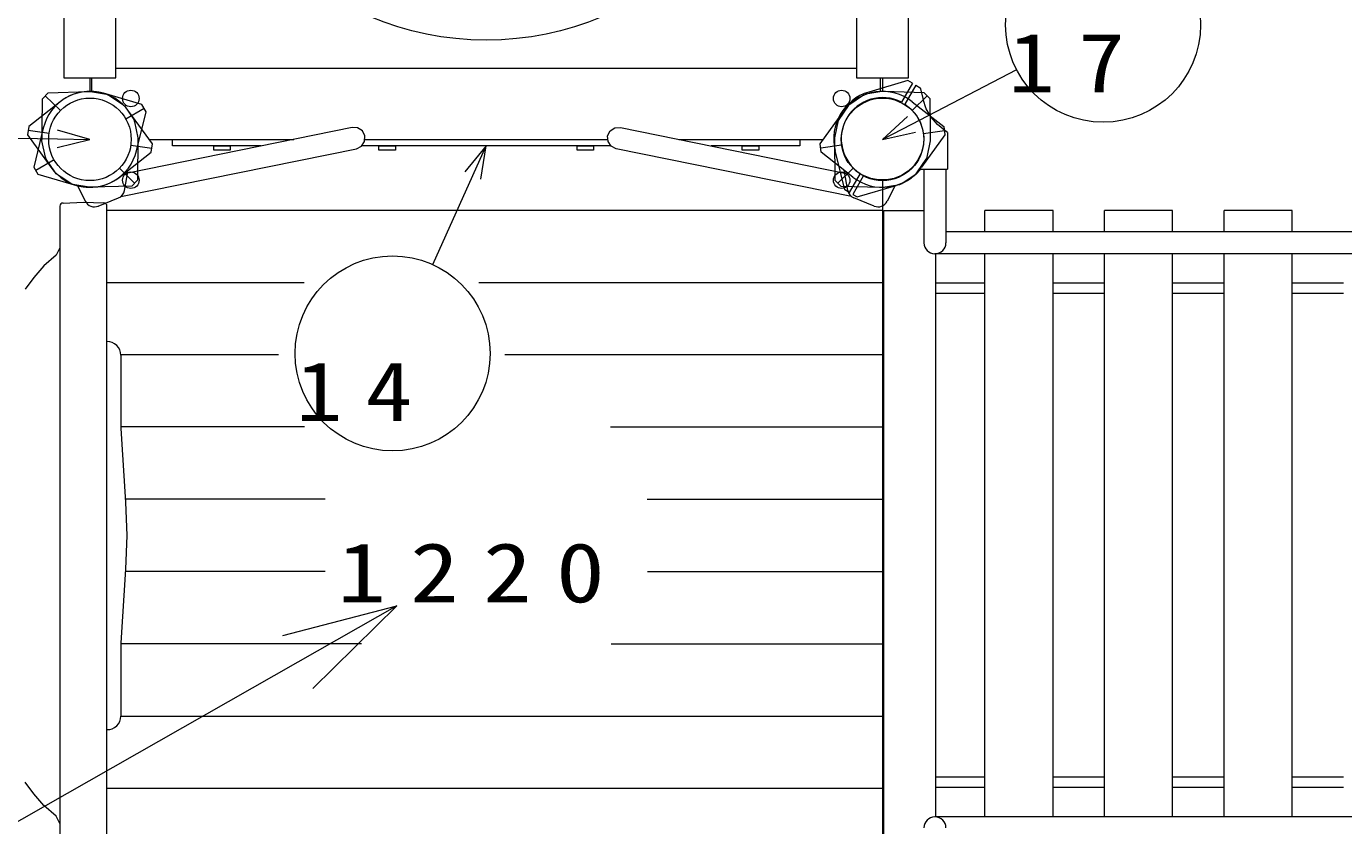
# Model space of a CAD drawing. Units: millimetres on the paper. Extents: x 0 to 420, y -594 to 297.
# Drawn here: x 119.25 to 153.03, y 190.67 to 211.16 of the extents above; entities that cross this region are included whole.
import ezdxf

# ---------------------------------------------------------------- set-up
doc = ezdxf.new("R2010")
doc.units = ezdxf.units.MM
for name, color, linetype, lineweight in [('2D', 7, 'Continuous', 13), ('2D_DIMENSION', 7, 'Continuous', 13), ('AM_5', 7, 'Continuous', 13), ('TEXT', 7, 'Continuous', 13)]:
    doc.layers.add(name, color=color, linetype=linetype, lineweight=lineweight)
doc.styles.add('ＭＳ ゴシック', font='')
doc.styles.get('ＭＳ ゴシック').set_extended_font_data('MS Gothic')

msp = doc.modelspace()

# ---------------------------------------------------------------- linework, layer by layer
at = {"layer": '2D'}
for p, q in [((120.217, 227.005), (120.217, 209.839)), ((121.551, 209.839), (121.551, 227.005)), ((140.537, 227.005), (140.537, 209.839)), ((141.871, 209.839), (141.871, 227.005)), ((140.537, 210.075), (121.551, 210.075)), ((120.217, 209.839), (121.551, 209.839)), ((120.884, 209.839), (120.883, 209.485)), ((120.936, 209.486), (120.936, 209.839)), ((140.537, 209.839), (141.871, 209.839)), ((141.854, 209.767), (140.854, 209.475)), ((141.152, 209.486), (141.153, 209.839)), ((141.205, 209.839), (141.205, 209.485)), ((141.969, 209.7), (141.854, 209.767)), ((119.666, 209.303), (119.815, 209.457)), ((119.815, 209.457), (120.845, 209.492)), ((120.845, 209.492), (120.899, 209.492)), ((120.899, 209.492), (121.31, 209.418)), ((122.217, 209.154), (121.23, 209.443)), ((121.31, 209.418), (121.345, 209.405)), ((121.345, 209.405), (121.369, 209.393)), ((121.369, 209.393), (121.726, 209.157)), ((140.719, 209.393), (140.363, 209.157)), ((140.744, 209.405), (140.719, 209.393)), ((140.778, 209.418), (140.744, 209.405)), ((141.189, 209.492), (140.778, 209.418)), ((141.243, 209.492), (141.189, 209.492)), ((142.274, 209.457), (141.243, 209.492)), ((141.969, 209.7), (141.689, 209.216)), ((142.056, 209.65), (141.776, 209.166)), ((142.056, 209.65), (142.171, 209.584)), ((142.171, 209.584), (142.245, 209.281)), ((142.423, 209.303), (142.274, 209.457)), ((120.122, 209.228), (119.314, 208.591)), ((120.122, 209.228), (119.314, 208.591)), ((119.658, 208.554), (119.666, 209.303)), ((120.127, 209.001), (119.74, 209.38)), ((121.726, 209.157), (121.745, 209.142)), ((121.745, 209.142), (121.767, 209.119)), ((121.767, 209.119), (122.007, 208.768)), ((121.801, 208.791), (122.27, 209.062)), ((122.323, 208.971), (122.217, 209.154)), ((140.321, 209.119), (140.081, 208.768)), ((140.344, 209.142), (140.321, 209.119)), ((140.363, 209.157), (140.344, 209.142)), ((141.776, 209.166), (141.934, 209.042)), ((141.961, 209.001), (142.348, 209.38)), ((141.966, 209.228), (142.774, 208.591)), ((141.966, 209.228), (142.774, 208.591)), ((142.326, 209.046), (142.245, 209.281)), ((142.431, 208.554), (142.423, 209.303)), ((122.484, 208.143), (121.884, 208.979)), ((122.484, 208.143), (121.884, 208.979)), ((122.007, 208.768), (122.029, 208.712)), ((122.08, 207.971), (122.323, 208.971)), ((139.604, 208.143), (140.204, 208.979)), ((139.604, 208.143), (140.204, 208.979)), ((140.081, 208.768), (140.059, 208.712)), ((141.934, 209.042), (142.066, 208.89)), ((142.066, 208.89), (142.167, 208.715)), ((142.45, 208.83), (142.326, 209.046)), ((142.611, 208.641), (142.45, 208.83)), ((119.314, 208.591), (119.284, 208.381)), ((119.314, 208.591), (119.284, 208.381)), ((119.284, 208.381), (119.884, 207.546)), ((119.284, 208.381), (119.884, 207.546)), ((119.836, 208.41), (119.299, 208.486)), ((119.836, 208.41), (119.299, 208.486)), ((119.689, 208.553), (119.445, 207.553)), ((119.656, 208.278), (119.658, 208.554)), ((127.604, 208.566), (121.852, 207.397)), ((122.029, 208.712), (122.116, 208.297)), ((127.747, 208.559), (127.604, 208.566)), ((127.869, 208.48), (127.747, 208.559)), ((127.932, 208.349), (127.869, 208.48)), ((134.157, 208.349), (134.22, 208.48)), ((134.22, 208.48), (134.341, 208.559)), ((134.341, 208.559), (134.484, 208.566)), ((134.484, 208.566), (140.236, 207.397)), ((140.059, 208.712), (139.973, 208.297)), ((142.167, 208.715), (142.233, 208.525)), ((142.804, 208.381), (142.204, 207.546)), ((142.804, 208.381), (142.204, 207.546)), ((142.233, 208.525), (142.261, 208.326)), ((142.252, 208.41), (142.789, 208.486)), ((142.252, 208.41), (142.789, 208.486)), ((142.432, 208.278), (142.431, 208.554)), ((142.805, 208.485), (142.611, 208.641)), ((142.774, 208.591), (142.804, 208.381)), ((142.774, 208.591), (142.804, 208.381)), ((142.87, 208.442), (142.805, 208.485)), ((142.87, 208.442), (142.87, 207.5)), ((119.651, 208.225), (119.656, 208.278)), ((119.741, 207.806), (119.651, 208.225)), ((121.932, 208.114), (122.469, 208.038)), ((121.932, 208.114), (122.469, 208.038)), ((122.116, 208.297), (122.103, 207.214)), ((122.398, 208.262), (126.109, 208.262)), ((122.454, 207.933), (122.484, 208.143)), ((122.454, 207.933), (122.484, 208.143)), ((123.001, 208.262), (126.109, 208.262)), ((123.001, 208.093), (123.001, 208.262)), ((125.275, 208.093), (123.001, 208.093)), ((124.059, 208.093), (124.482, 208.093)), ((124.059, 207.987), (124.059, 208.093)), ((124.482, 208.093), (124.482, 207.987)), ((127.714, 208.021), (127.843, 208.087)), ((127.843, 208.087), (127.922, 208.206)), ((134.241, 208.093), (127.847, 208.093)), ((127.922, 208.206), (127.932, 208.349)), ((127.926, 208.262), (134.162, 208.262)), ((127.926, 208.262), (134.162, 208.262)), ((128.292, 208.093), (128.716, 208.093)), ((128.292, 207.987), (128.292, 208.093)), ((128.716, 208.093), (128.716, 207.987)), ((133.372, 208.093), (133.796, 208.093)), ((133.372, 207.987), (133.372, 208.093)), ((133.796, 208.093), (133.796, 207.987)), ((134.166, 208.206), (134.157, 208.349)), ((134.245, 208.087), (134.166, 208.206)), ((134.374, 208.021), (134.245, 208.087)), ((135.98, 208.262), (139.087, 208.262)), ((135.98, 208.262), (139.69, 208.262)), ((139.087, 208.093), (136.813, 208.093)), ((137.606, 208.093), (138.029, 208.093)), ((137.606, 207.987), (137.606, 208.093)), ((138.029, 208.093), (138.029, 207.987)), ((139.087, 208.262), (139.087, 208.093)), ((139.634, 207.933), (139.604, 208.143)), ((139.634, 207.933), (139.604, 208.143)), ((140.156, 208.114), (139.619, 208.038)), ((140.156, 208.114), (139.619, 208.038)), ((139.973, 208.297), (139.985, 207.214)), ((142.252, 208.125), (142.204, 207.929)), ((142.261, 208.326), (142.252, 208.125)), ((142.347, 207.806), (142.437, 208.225)), ((142.437, 208.225), (142.432, 208.278)), ((119.968, 207.733), (119.498, 207.462)), ((119.761, 207.753), (119.741, 207.806)), ((119.984, 207.431), (119.761, 207.753)), ((121.646, 207.296), (122.454, 207.933)), ((121.646, 207.296), (122.454, 207.933)), ((121.677, 206.794), (127.714, 208.021)), ((124.482, 207.987), (124.059, 207.987)), ((128.716, 207.987), (128.292, 207.987)), ((133.796, 207.987), (133.372, 207.987)), ((140.411, 206.794), (134.374, 208.021)), ((138.029, 207.987), (137.606, 207.987)), ((140.442, 207.296), (139.634, 207.933)), ((140.442, 207.296), (139.634, 207.933)), ((140.237, 206.967), (139.99, 207.979)), ((142.121, 207.746), (142.004, 207.582)), ((142.105, 207.431), (142.327, 207.753)), ((142.204, 207.929), (142.121, 207.746)), ((142.327, 207.753), (142.347, 207.806)), ((119.445, 207.553), (119.551, 207.37)), ((119.551, 207.37), (120.538, 207.081)), ((120.019, 207.38), (119.984, 207.431)), ((120.147, 207.294), (120.019, 207.38)), ((122.029, 207.139), (121.639, 207.52)), ((121.773, 206.953), (121.865, 207.468)), ((121.773, 206.953), (121.865, 207.468)), ((140.059, 207.139), (140.449, 207.52)), ((140.315, 206.953), (140.224, 207.468)), ((140.315, 206.953), (140.224, 207.468)), ((140.632, 207.385), (140.352, 206.9)), ((141.858, 207.443), (141.689, 207.335)), ((142.004, 207.582), (141.858, 207.443)), ((141.941, 207.294), (142.069, 207.38)), ((142.185, 207.5), (142.054, 207.359)), ((142.069, 207.38), (142.105, 207.431)), ((142.185, 207.5), (142.87, 207.5)), ((142.262, 207.5), (142.262, 205.609)), ((142.829, 207.5), (142.829, 205.609)), ((120.393, 207.128), (120.147, 207.294)), ((120.443, 207.108), (120.393, 207.128)), ((120.864, 207.034), (120.443, 207.108)), ((120.562, 207.075), (120.765, 206.677)), ((120.562, 207.075), (120.765, 206.677)), ((120.926, 207.032), (120.864, 207.034)), ((121.955, 207.063), (120.926, 207.032)), ((122.103, 207.214), (121.955, 207.063)), ((139.985, 207.214), (140.133, 207.063)), ((140.133, 207.063), (141.162, 207.032)), ((140.719, 207.335), (140.439, 206.85)), ((140.555, 206.784), (141.554, 207.075)), ((140.906, 207.26), (140.719, 207.335)), ((141.103, 207.222), (140.906, 207.26)), ((141.304, 207.222), (141.103, 207.222)), ((141.162, 207.032), (141.224, 207.034)), ((141.204, 207.204), (141.204, 189)), ((141.224, 207.034), (141.645, 207.108)), ((141.502, 207.26), (141.304, 207.222)), ((141.526, 207.075), (141.324, 206.677)), ((141.526, 207.075), (141.324, 206.677)), ((141.689, 207.335), (141.502, 207.26)), ((141.735, 207.144), (141.554, 207.075)), ((141.645, 207.108), (141.695, 207.128)), ((141.695, 207.128), (141.941, 207.294)), ((141.903, 207.239), (141.735, 207.144)), ((142.054, 207.359), (141.903, 207.239)), ((121.099, 206.551), (121.617, 206.76)), ((121.099, 206.551), (121.617, 206.76)), ((140.352, 206.9), (140.237, 206.967)), ((140.439, 206.85), (140.555, 206.784)), ((140.989, 206.551), (140.471, 206.76)), ((140.989, 206.551), (140.471, 206.76)), ((120.11, 206.552), (120.11, 189.652)), ((120.199, 206.63), (120.716, 206.648)), ((120.716, 206.648), (121.235, 206.634)), ((121.321, 189.647), (121.321, 206.555)), ((121.321, 206.449), (135.042, 206.449)), ((135.042, 206.449), (141.192, 206.449)), ((141.237, 206.442), (142.262, 206.442)), ((141.237, 189.775), (141.237, 206.442)), ((143.828, 205.892), (143.828, 206.442)), ((145.576, 206.442), (143.828, 206.442)), ((145.576, 205.892), (145.576, 206.442)), ((146.893, 205.892), (146.893, 206.442)), ((148.642, 206.442), (146.893, 206.442)), ((148.642, 205.892), (148.642, 206.442)), ((149.96, 205.892), (149.96, 206.442)), ((151.709, 206.442), (149.96, 206.442)), ((151.709, 205.892), (151.709, 206.442)), ((180.246, 205.892), (142.829, 205.892)), ((120.112, 205.484), (120.019, 205.294)), ((119.703, 205.02), (119.446, 204.721)), ((120.019, 205.294), (119.703, 205.02)), ((180.529, 205.325), (142.546, 205.325)), ((142.571, 190.892), (142.571, 205.327)), ((143.828, 190.892), (143.828, 205.325)), ((145.576, 190.892), (145.576, 205.325)), ((146.893, 190.892), (146.893, 205.325)), ((148.642, 190.892), (148.642, 205.325)), ((149.96, 190.892), (149.96, 205.325)), ((151.709, 190.892), (151.709, 205.325)), ((119.446, 204.721), (119.223, 204.424)), ((121.321, 204.595), (126.379, 204.595)), ((130.854, 204.595), (141.204, 204.595)), ((143.828, 204.575), (142.571, 204.575)), ((146.893, 204.575), (145.576, 204.575)), ((149.959, 204.575), (148.642, 204.575)), ((153.026, 204.575), (151.709, 204.575)), ((143.828, 204.309), (142.571, 204.309)), ((146.893, 204.309), (145.576, 204.309)), ((149.959, 204.309), (148.642, 204.309)), ((153.026, 204.309), (151.709, 204.309)), ((121.677, 202.742), (125.714, 202.742)), ((121.677, 202.731), (121.677, 200.846)), ((131.518, 202.742), (141.204, 202.742)), ((126.388, 200.889), (121.677, 200.889)), ((121.677, 200.846), (121.794, 198.963)), ((134.231, 200.889), (141.204, 200.889)), ((126.915, 199.035), (121.789, 199.035)), ((121.794, 198.963), (121.826, 198.102)), ((135.173, 199.035), (141.204, 199.035)), ((121.826, 198.102), (121.794, 197.241)), ((121.794, 197.241), (121.677, 195.356)), ((126.912, 197.182), (121.79, 197.182)), ((135.176, 197.182), (141.204, 197.182)), ((121.677, 195.356), (121.677, 193.473)), ((127.846, 195.329), (121.677, 195.329)), ((134.243, 195.329), (141.204, 195.329)), ((121.677, 193.475), (141.204, 193.475)), ((143.828, 191.909), (142.571, 191.909)), ((146.893, 191.909), (145.576, 191.909)), ((149.959, 191.909), (148.642, 191.909)), ((153.026, 191.909), (151.709, 191.909)), ((119.446, 191.483), (119.223, 191.78)), ((121.321, 191.622), (141.204, 191.622)), ((143.828, 191.642), (142.571, 191.642)), ((146.893, 191.642), (145.576, 191.642)), ((149.959, 191.642), (148.642, 191.642)), ((153.026, 191.642), (151.709, 191.642)), ((119.703, 191.184), (119.446, 191.483)), ((120.019, 190.91), (119.703, 191.184)), ((120.112, 190.721), (120.019, 190.91)), ((180.529, 190.892), (142.546, 190.892))]:
    msp.add_line(p, q, dxfattribs=at)
for centre, radius in [((131.044, 218.422), 7.617), ((121.932, 209.31), 0.212), ((140.156, 209.31), 0.212), ((120.884, 208.262), 1.058), ((120.884, 208.262), 1.058), ((120.884, 208.262), 1.058), ((120.884, 208.262), 1.058), ((120.884, 208.262), 1.058), ((120.884, 208.262), 1.058), ((120.884, 208.262), 1.058), ((141.204, 208.262), 1.058), ((141.204, 208.262), 1.058), ((141.204, 208.262), 1.058), ((141.204, 208.262), 1.058), ((141.204, 208.262), 1.058), ((141.204, 208.262), 1.058), ((121.932, 207.214), 0.212), ((140.156, 207.214), 0.212)]:
    msp.add_circle(centre, radius, dxfattribs=at)
for centre, radius, start, end in [((120.884, 208.262), 1.23, 73.6632, 166.3368), ((120.884, 208.262), 1.23, 35.6168, 128.2795), ((120.884, 208.262), 1.23, 35.6168, 128.2795), ((141.204, 208.275), 1.25, 106.2709, 193.7291), ((141.204, 208.262), 1.23, 51.7205, 144.3832), ((141.204, 208.262), 1.23, 51.7205, 144.3832), ((141.204, 208.275), 1.058, 62.7079, 237.2921), ((120.884, 208.262), 1.23, 253.6687, 346.3313), ((120.884, 208.262), 1.23, 215.6113, 308.285), ((120.884, 208.262), 1.23, 215.6113, 308.285), ((141.204, 208.262), 1.23, 231.715, 324.3887), ((141.204, 208.262), 1.23, 231.715, 324.3887), ((121.521, 206.997), 0.256, 291.9481, 349.9481), ((121.521, 206.997), 0.256, 291.9481, 349.9481), ((140.567, 206.997), 0.256, 190.0519, 248.0519), ((140.567, 206.997), 0.256, 190.0519, 248.0519), ((120.195, 206.544), 0.0859, 87.7432, 174.2003), ((121.001, 206.797), 0.265, 206.9481, 291.9481), ((121.001, 206.797), 0.265, 206.9481, 291.9481), ((121.239, 206.552), 0.0823, 1.8349, 93.0041), ((141.088, 206.797), 0.265, 248.0519, 333.0519), ((141.088, 206.797), 0.265, 248.0519, 333.0519), ((142.546, 205.609), 0.283, 180, 0), ((121.327, 202.73), 0.349, 0.154, 90.9881), ((121.332, 193.471), 0.344, 268.1395, 0.3327), ((142.546, 190.609), 0.283, 360, 180)]:
    msp.add_arc(centre, radius, start, end, dxfattribs=at)
at = {"layer": '2D_DIMENSION'}
for p, q in [((125.827, 195.537), (128.749, 196.3)), ((128.749, 196.3), (126.214, 194.858)), ((128.749, 196.3), (126.6, 194.178)), ((126.214, 194.858), (98.638, 179.167))]:
    msp.add_line(p, q, dxfattribs=at)
at = {"layer": 'AM_5'}
for p, q in [((144.642, 210.048), (141.944, 208.646)), ((141.841, 208.844), (141.204, 208.262)), ((120.884, 208.262), (120.054, 208.498)), ((141.944, 208.646), (141.204, 208.262)), ((141.204, 208.262), (142.047, 208.448)), ((117.246, 208.318), (120.051, 208.275)), ((120.047, 208.052), (120.884, 208.262)), ((120.051, 208.275), (120.884, 208.262)), ((131.044, 208.093), (130.498, 207.425)), ((130.701, 207.333), (131.044, 208.093)), ((130.905, 207.241), (131.044, 208.093)), ((129.671, 205.052), (130.701, 207.333))]:
    msp.add_line(p, q, dxfattribs=at)
for centre in [(146.86, 211.2), (128.642, 202.773)]:
    msp.add_circle(centre, 2.5, dxfattribs=at)

# ---------------------------------------------------------------- texts
at = {"layer": 'AM_5', "char_height": 1.527, "attachment_point": 7, "style": 'ＭＳ ゴシック'}
for s, insert in [('\\T1.5;\\W1.15;17', (144.43, 209.464)), ('\\T1.5;\\W1.15;14', (126.162, 201.037))]:
    msp.add_mtext(s, dxfattribs=dict(at, insert=insert))
at = {"layer": 'TEXT', "insert": (127.225, 196.366), "char_height": 1.527, "attachment_point": 7, "style": 'ＭＳ ゴシック'}
msp.add_mtext('\\T1.5;\\W1.2;1220', dxfattribs=at)

doc.saveas('drawing.dxf')
